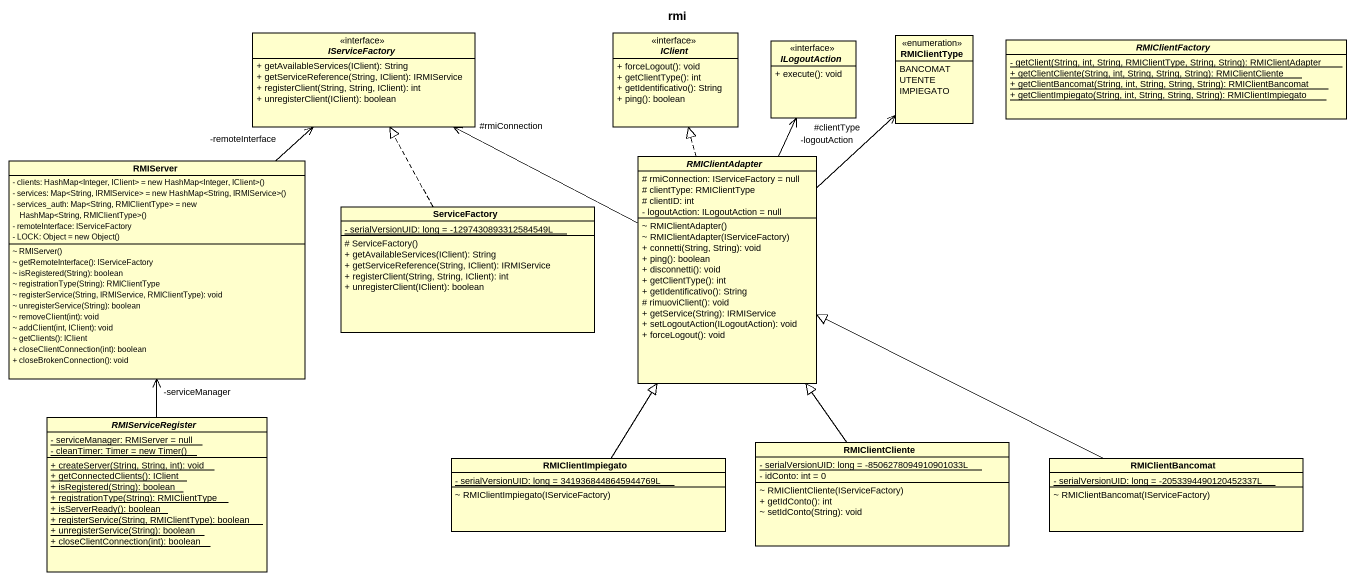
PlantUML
@startuml
title rmi
hide circle
hide empty members
skinparam classAttributeIconSize 0
interface IServiceFactory <<interface>> {
  + getAvailableServices(IClient): String
  + getServiceReference(String, IClient): IRMIService
  + registerClient(String, String, IClient): int
  + unregisterClient(IClient): boolean
}
interface IClient <<interface>> {
  + forceLogout(): void
  + getClientType(): int
  + getIdentificativo(): String
  + ping(): boolean
}
interface ILogoutAction <<interface>> {
  + execute(): void
}
enum RMIClientType {
  BANCOMAT
  UTENTE
  IMPIEGATO
}
abstract class RMIClientFactory {
  {static} - getClient(String, int, String, RMIClientType, String, String): RMIClientAdapter
  {static} + getClientCliente(String, int, String, String, String): RMIClientCliente
  {static} + getClientBancomat(String, int, String, String, String): RMIClientBancomat
  {static} + getClientImpiegato(String, int, String, String, String): RMIClientImpiegato
}
class RMIServer {
  {field} - clients: HashMap<Integer, IClient> = new HashMap<Integer, IClient>()
  {field} - services: Map<String, IRMIService> = new HashMap<String, IRMIService>()
  {field} - services_auth: Map<String, RMIClientType> = new HashMap<String, RMIClientType>()
  - remoteInterface: IServiceFactory
  {field} - LOCK: Object = new Object()
  ~ RMIServer()
  ~ getRemoteInterface(): IServiceFactory
  ~ isRegistered(String): boolean
  ~ registrationType(String): RMIClientType
  ~ registerService(String, IRMIService, RMIClientType): void
  ~ unregisterService(String): boolean
  ~ removeClient(int): void
  ~ addClient(int, IClient): void
  ~ getClients(): IClient
  + closeClientConnection(int): boolean
  + closeBrokenConnection(): void
}
abstract class RMIClientAdapter {
  # rmiConnection: IServiceFactory = null
  # clientType: RMIClientType
  # clientID: int
  - logoutAction: ILogoutAction = null
  ~ RMIClientAdapter()
  ~ RMIClientAdapter(IServiceFactory)
  + connetti(String, String): void
  + ping(): boolean
  + disconnetti(): void
  + getClientType(): int
  + getIdentificativo(): String
  # rimuoviClient(): void
  + getService(String): IRMIService
  + setLogoutAction(ILogoutAction): void
  + forceLogout(): void
}
class ServiceFactory {
  {static} - serialVersionUID: long = -1297430893312584549L
  # ServiceFactory()
  + getAvailableServices(IClient): String
  + getServiceReference(String, IClient): IRMIService
  + registerClient(String, String, IClient): int
  + unregisterClient(IClient): boolean
}
abstract class RMIServiceRegister {
  {static} - serviceManager: RMIServer = null
  {static} {field} - cleanTimer: Timer = new Timer()
  {static} + createServer(String, String, int): void
  {static} + getConnectedClients(): IClient
  {static} + isRegistered(String): boolean
  {static} + registrationType(String): RMIClientType
  {static} + isServerReady(): boolean
  {static} + registerService(String, RMIClientType): boolean
  {static} + unregisterService(String): boolean
  {static} + closeClientConnection(int): boolean
}
class RMIClientCliente {
  {static} - serialVersionUID: long = -8506278094910901033L
  - idConto: int = 0
  ~ RMIClientCliente(IServiceFactory)
  + getIdConto(): int
  ~ setIdConto(String): void
}
class RMIClientImpiegato {
  {static} - serialVersionUID: long = 3419368448645944769L
  ~ RMIClientImpiegato(IServiceFactory)
}
class RMIClientBancomat {
  {static} - serialVersionUID: long = -2053394490120452337L
  ~ RMIClientBancomat(IServiceFactory)
}
RMIServer -up-> "-remoteInterface" IServiceFactory
RMIClientAdapter -left-> "#rmiConnection" IServiceFactory
RMIClientAdapter .up.|> IClient
RMIClientAdapter -up-> "-logoutAction" ILogoutAction
RMIClientAdapter -up-> "#clientType" RMIClientType
ServiceFactory .up.|> IServiceFactory
RMIServiceRegister -up-> "-serviceManager" RMIServer
RMIClientCliente -up-|> RMIClientAdapter
RMIClientImpiegato -up-|> RMIClientAdapter
RMIClientBancomat -left-|> RMIClientAdapter
@enduml
